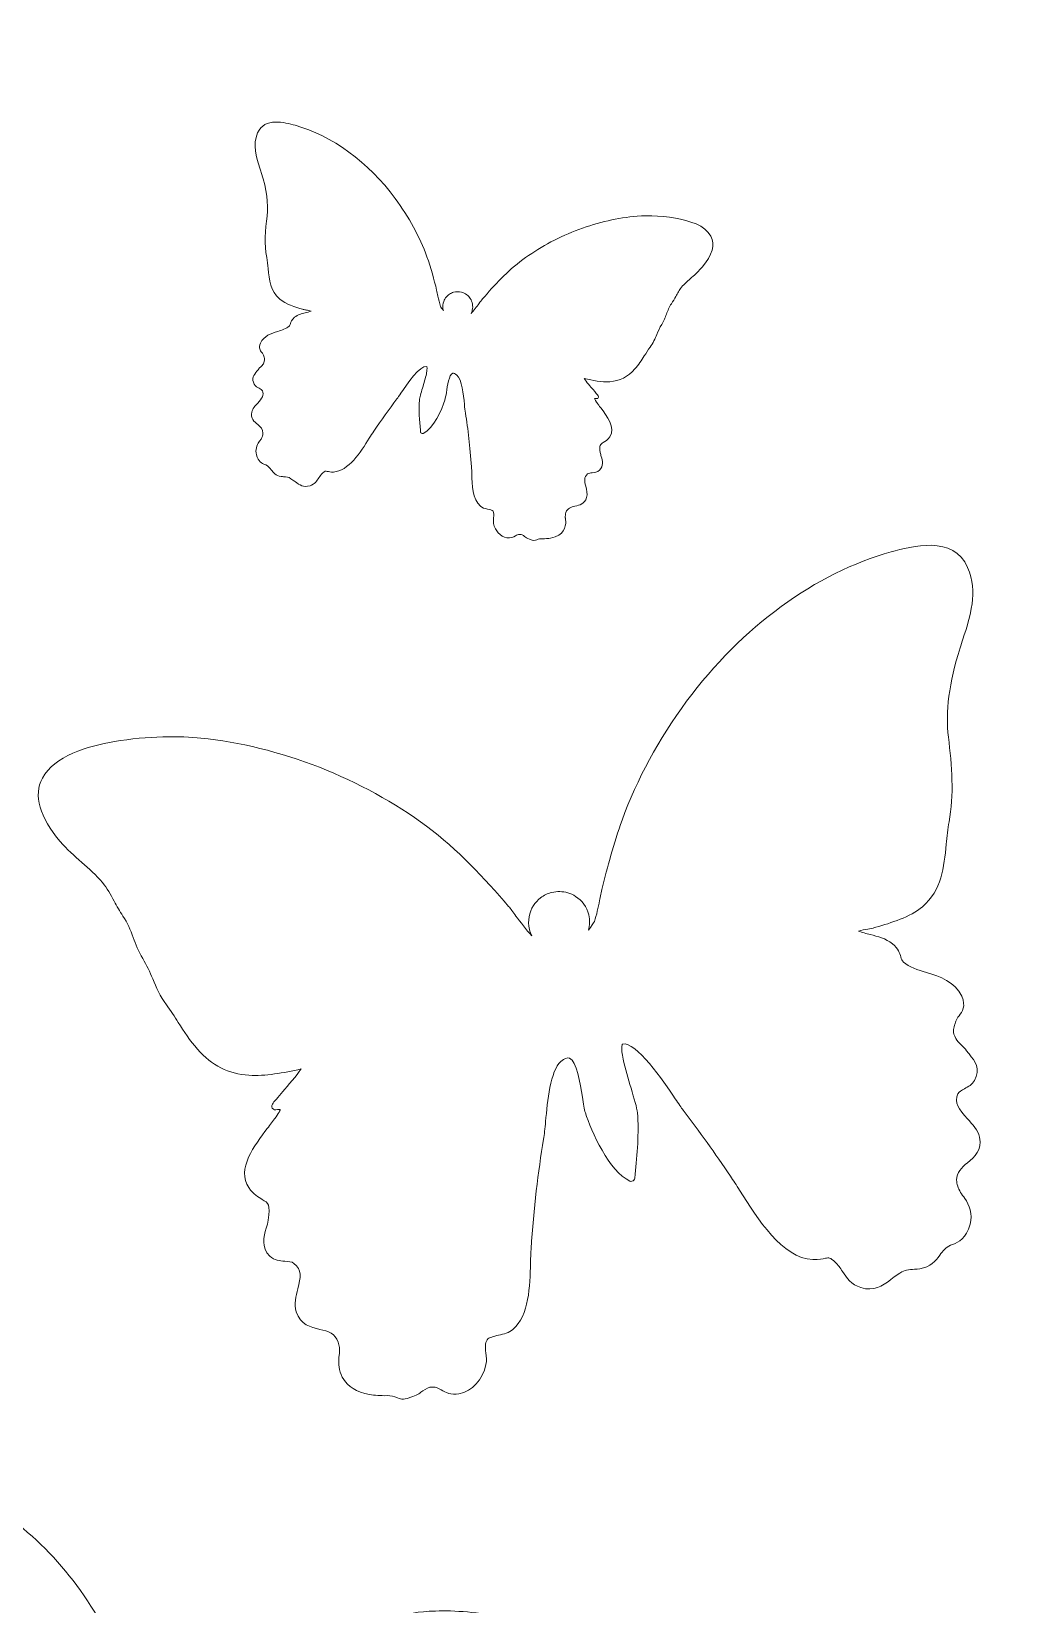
# Model space of a CAD drawing. Extents: x 245 to 764, y -945 to -55.
# Drawn here: x 641 to 697.1, y -666.3 to -576.2 of the extents above; entities that cross this region are included whole.
import ezdxf

# ---------------------------------------------------------------- set-up
doc = ezdxf.new("R2010")
doc.units = 0
doc.header["$MEASUREMENT"] = 0
doc.layers.add('Layer 1', color=7, linetype='Continuous', lineweight=0)

msp = doc.modelspace()

# ---------------------------------------------------------------- linework, layer by layer
at = {"layer": 'Layer 1'}
for points, knots in [([(632.82, -55.415), (632.82, -55.415), (373.36, -55.415), (373.36, -55.415), (373.36, -55.415), (244.72, -238.015), (244.72, -238.015), (244.72, -238.015), (244.72, -944.585), (244.72, -944.585), (244.72, -944.585), (764.28, -944.585), (764.28, -944.585), (764.28, -944.585), (764.28, -238.175), (764.28, -238.175), (764.28, -238.175), (632.82, -55.415), (632.82, -55.415)], [0, 0, 0, 0, 1, 1, 1, 2, 2, 2, 3, 3, 3, 4, 4, 4, 5, 5, 5, 6, 6, 6, 6]), ([(677.953, -586.882), (678.697, -587.01), (679.653, -587.292), (679.977, -587.909), (680.232, -588.395), (680.062, -588.994), (679.472, -589.69), (679.291, -589.904), (679.079, -590.091), (678.873, -590.272), (678.671, -590.451), (678.461, -590.635), (678.29, -590.84), (678.158, -590.997), (678.061, -591.175), (677.959, -591.364), (677.884, -591.501), (677.807, -591.644), (677.715, -591.778), (677.582, -591.971), (677.507, -592.169), (677.428, -592.379), (677.356, -592.572), (677.281, -592.77), (677.158, -592.969), (677.042, -593.157), (676.96, -593.351), (676.88, -593.539), (676.777, -593.78), (676.671, -594.03), (676.495, -594.268), (676.374, -594.431), (676.265, -594.601), (676.161, -594.764), (676, -595.015), (675.834, -595.274), (675.621, -595.516), (675.218, -595.974), (674.76, -596.206), (674.178, -596.245), (673.717, -596.276), (673.21, -596.178), (672.712, -596.069), (672.837, -596.251), (673.087, -596.54), (673.225, -596.7), (673.364, -596.861), (673.474, -596.989), (673.521, -597.058), (673.551, -597.103), (673.541, -597.165), (673.492, -597.198), (673.471, -597.212), (673.446, -597.216), (673.421, -597.212), (673.352, -597.2), (673.316, -597.202), (673.299, -597.205), (673.307, -597.254), (673.373, -597.358), (673.495, -597.517), (673.514, -597.542), (673.531, -597.564), (673.545, -597.582), (673.579, -597.629), (673.62, -597.683), (673.663, -597.739), (674.011, -598.196), (674.538, -598.885), (674.181, -599.399), (674.05, -599.589), (673.913, -599.668), (673.804, -599.731), (673.64, -599.826), (673.565, -599.869), (673.636, -600.308), (673.647, -600.381), (673.669, -600.456), (673.692, -600.534), (673.761, -600.774), (673.848, -601.071), (673.592, -601.32), (673.465, -601.444), (673.31, -601.453), (673.173, -601.461), (673.069, -601.468), (672.98, -601.473), (672.914, -601.525), (672.684, -601.704), (672.724, -601.911), (672.807, -602.235), (672.862, -602.445), (672.918, -602.663), (672.851, -602.879), (672.736, -603.248), (672.445, -603.316), (672.188, -603.377), (671.954, -603.432), (671.753, -603.479), (671.669, -603.737), (671.639, -603.831), (671.628, -603.931), (671.632, -604.036), (671.632, -604.036), (671.632, -604.037), (671.632, -604.037), (671.633, -604.042), (671.655, -604.126), (671.658, -604.247), (671.666, -604.543), (671.564, -605.063), (670.791, -605.201), (670.65, -605.226), (670.487, -605.239), (670.298, -605.235), (670.198, -605.233), (670.1, -605.253), (670.009, -605.294), (670.009, -605.294), (670.009, -605.294), (670.008, -605.294), (669.884, -605.35), (669.825, -605.354), (669.576, -605.26), (669.447, -605.211), (669.363, -605.151), (669.295, -605.103), (669.203, -605.038), (669.142, -604.995), (669.004, -604.992), (668.929, -604.991), (668.86, -605.029), (668.78, -605.073), (668.658, -605.142), (668.506, -605.226), (668.285, -605.183), (667.905, -605.109), (667.613, -604.794), (667.523, -604.361), (667.5, -604.254), (667.514, -604.142), (667.527, -604.034), (667.544, -603.893), (667.559, -603.76), (667.492, -603.668), (667.442, -603.6), (667.306, -603.569), (667.173, -603.538), (667.026, -603.504), (666.874, -603.469), (666.767, -603.376), (666.311, -602.98), (666.291, -602.166), (666.274, -601.512), (666.27, -601.369), (666.267, -601.234), (666.259, -601.118), (666.177, -599.968), (666.062, -598.96), (665.906, -598.038), (665.885, -597.911), (665.869, -597.741), (665.85, -597.544), (665.797, -596.977), (665.716, -596.119), (665.422, -595.863), (665.322, -595.776), (665.241, -595.743), (665.181, -595.765), (664.974, -595.841), (664.876, -596.478), (664.818, -596.859), (664.79, -597.043), (664.765, -597.202), (664.735, -597.301), (664.575, -597.812), (664.059, -598.953), (663.486, -599.213), (663.447, -599.231), (663.401, -599.222), (663.371, -599.189), (663.356, -599.172), (663.348, -599.151), (663.345, -599.129), (663.345, -599.129), (663.335, -599.023), (663.335, -599.023), (663.282, -598.475), (663.222, -597.854), (663.273, -597.301), (663.286, -597.158), (663.363, -596.902), (663.452, -596.606), (663.532, -596.341), (663.622, -596.04), (663.673, -595.796), (663.742, -595.463), (663.703, -595.387), (663.695, -595.375), (663.694, -595.375), (663.693, -595.374), (663.692, -595.374), (663.317, -595.271), (662.542, -596.415), (662.211, -596.904), (662.116, -597.044), (662.041, -597.156), (661.985, -597.229), (661.537, -597.818), (661.091, -598.44), (660.658, -599.078), (660.582, -599.19), (660.495, -599.328), (660.404, -599.473), (659.898, -600.277), (659.205, -601.376), (658.349, -601.417), (658.175, -601.425), (658.071, -601.399), (657.995, -601.381), (657.894, -601.356), (657.871, -601.35), (657.717, -601.492), (657.64, -601.562), (657.58, -601.653), (657.516, -601.748), (657.399, -601.923), (657.267, -602.122), (657.005, -602.203), (656.626, -602.321), (656.404, -602.156), (656.167, -601.982), (656.138, -601.96), (656.107, -601.937), (656.076, -601.915), (655.796, -601.715), (655.789, -601.714), (655.603, -601.699), (655.538, -601.694), (655.457, -601.688), (655.343, -601.672), (655.04, -601.632), (654.905, -601.453), (654.786, -601.294), (654.699, -601.178), (654.62, -601.074), (654.482, -601.014), (654.482, -601.014), (654.482, -601.014), (654.482, -601.014), (654.462, -601.005), (654.441, -600.997), (654.417, -600.99), (654.417, -600.99), (654.417, -600.99), (654.417, -600.99), (654.257, -600.929), (654.046, -600.819), (653.932, -600.428), (653.851, -600.151), (653.973, -599.874), (654.078, -599.702), (654.127, -599.645), (654.167, -599.588), (654.201, -599.531), (654.201, -599.531), (654.201, -599.531), (654.201, -599.531), (654.269, -599.415), (654.307, -599.299), (654.311, -599.186), (654.32, -598.965), (654.175, -598.843), (654.007, -598.701), (653.81, -598.535), (653.587, -598.348), (653.67, -597.983), (653.713, -597.79), (653.862, -597.626), (654.006, -597.469), (654.254, -597.196), (654.396, -597.013), (654.274, -596.762), (654.247, -596.708), (654.17, -596.667), (654.089, -596.622), (653.988, -596.568), (653.874, -596.507), (653.813, -596.395), (653.63, -596.063), (653.798, -595.853), (653.959, -595.649), (653.982, -595.619), (654.007, -595.589), (654.031, -595.557), (654.073, -595.501), (654.124, -595.452), (654.172, -595.404), (654.237, -595.341), (654.298, -595.282), (654.334, -595.214), (654.433, -595.031), (654.408, -594.956), (654.369, -594.844), (654.357, -594.809), (654.344, -594.771), (654.334, -594.729), (654.32, -594.672), (654.285, -594.628), (654.244, -594.575), (654.154, -594.461), (654.041, -594.318), (654.17, -594.031), (654.359, -593.612), (654.781, -593.481), (655.154, -593.366), (655.406, -593.288), (655.644, -593.215), (655.804, -593.068), (655.848, -593.028), (655.86, -592.985), (655.879, -592.921), (655.909, -592.821), (655.947, -592.695), (656.115, -592.558), (656.304, -592.405), (656.524, -592.35), (656.737, -592.297), (656.852, -592.269), (656.962, -592.242), (657.064, -592.2), (656.985, -592.176), (656.888, -592.158), (656.808, -592.144), (656.735, -592.132), (656.667, -592.12), (656.613, -592.104), (656.613, -592.104), (656.58, -592.094), (656.58, -592.094), (656.152, -591.969), (655.62, -591.813), (655.27, -591.517), (654.728, -591.06), (654.665, -590.402), (654.604, -589.766), (654.583, -589.544), (654.563, -589.335), (654.524, -589.135), (654.378, -588.391), (654.447, -587.554), (654.543, -586.76), (654.629, -586.044), (654.525, -585.248), (654.216, -584.257), (654.19, -584.175), (654.163, -584.09), (654.136, -584.009), (653.926, -583.363), (653.708, -582.695), (654.003, -582), (654.393, -581.079), (655.579, -581.405), (656.15, -581.562), (658.259, -582.141), (660.352, -583.669), (661.891, -585.754), (662.676, -586.818), (663.285, -587.938), (663.702, -589.086), (663.94, -589.741), (664.118, -590.418), (664.26, -590.995), (664.289, -591.109), (664.312, -591.228), (664.335, -591.344), (664.374, -591.542), (664.415, -591.747), (664.48, -591.93), (664.501, -591.968), (664.574, -592.076), (664.647, -592.176), (664.608, -592.039), (664.604, -591.891), (664.641, -591.742), (664.695, -591.522), (664.83, -591.342), (665.007, -591.228), (665.076, -591.184), (665.151, -591.149), (665.23, -591.126), (665.37, -591.085), (665.523, -591.079), (665.676, -591.116), (665.794, -591.146), (665.9, -591.198), (665.991, -591.268), (666.07, -591.328), (666.137, -591.401), (666.19, -591.484), (666.313, -591.674), (666.36, -591.913), (666.302, -592.151), (666.286, -592.216), (666.263, -592.277), (666.234, -592.334), (666.399, -592.166), (666.562, -591.943), (666.682, -591.778), (666.762, -591.668), (666.831, -591.574), (666.89, -591.506), (667.567, -590.722), (668.314, -589.906), (669.194, -589.254), (670.077, -588.6), (671.117, -588.03), (672.201, -587.605), (673.297, -587.177), (674.447, -586.892), (675.529, -586.784), (676.07, -586.73), (677.03, -586.723), (677.953, -586.882)], [0, 0, 0, 0, 1, 1, 1, 2, 2, 2, 3, 3, 3, 4, 4, 4, 5, 5, 5, 6, 6, 6, 7, 7, 7, 8, 8, 8, 9, 9, 9, 10, 10, 10, 11, 11, 11, 12, 12, 12, 13, 13, 13, 14, 14, 14, 15, 15, 15, 16, 16, 16, 17, 17, 17, 18, 18, 18, 19, 19, 19, 20, 20, 20, 21, 21, 21, 22, 22, 22, 23, 23, 23, 24, 24, 24, 25, 25, 25, 26, 26, 26, 27, 27, 27, 28, 28, 28, 29, 29, 29, 30, 30, 30, 31, 31, 31, 32, 32, 32, 33, 33, 33, 34, 34, 34, 35, 35, 35, 36, 36, 36, 37, 37, 37, 38, 38, 38, 39, 39, 39, 40, 40, 40, 41, 41, 41, 42, 42, 42, 43, 43, 43, 44, 44, 44, 45, 45, 45, 46, 46, 46, 47, 47, 47, 48, 48, 48, 49, 49, 49, 50, 50, 50, 51, 51, 51, 52, 52, 52, 53, 53, 53, 54, 54, 54, 55, 55, 55, 56, 56, 56, 57, 57, 57, 58, 58, 58, 59, 59, 59, 60, 60, 60, 61, 61, 61, 62, 62, 62, 63, 63, 63, 64, 64, 64, 65, 65, 65, 66, 66, 66, 67, 67, 67, 68, 68, 68, 69, 69, 69, 70, 70, 70, 71, 71, 71, 72, 72, 72, 73, 73, 73, 74, 74, 74, 75, 75, 75, 76, 76, 76, 77, 77, 77, 78, 78, 78, 79, 79, 79, 80, 80, 80, 81, 81, 81, 82, 82, 82, 83, 83, 83, 84, 84, 84, 85, 85, 85, 86, 86, 86, 87, 87, 87, 88, 88, 88, 89, 89, 89, 90, 90, 90, 91, 91, 91, 92, 92, 92, 93, 93, 93, 94, 94, 94, 95, 95, 95, 96, 96, 96, 97, 97, 97, 98, 98, 98, 99, 99, 99, 100, 100, 100, 101, 101, 101, 102, 102, 102, 103, 103, 103, 104, 104, 104, 105, 105, 105, 106, 106, 106, 107, 107, 107, 108, 108, 108, 109, 109, 109, 110, 110, 110, 111, 111, 111, 112, 112, 112, 113, 113, 113, 114, 114, 114, 115, 115, 115, 116, 116, 116, 117, 117, 117, 118, 118, 118, 119, 119, 119, 120, 120, 120, 121, 121, 121, 122, 122, 122, 123, 123, 123, 124, 124, 124, 125, 125, 125, 126, 126, 126, 127, 127, 127, 128, 128, 128, 129, 129, 129, 130, 130, 130, 131, 131, 131, 132, 132, 132, 133, 133, 133, 134, 134, 134, 135, 135, 135, 136, 136, 136, 137, 137, 137, 138, 138, 138, 139, 139, 139, 140, 140, 140, 141, 141, 141, 141]), ([(690.304, -605.992), (691.468, -605.672), (693.89, -605.008), (694.686, -606.887), (695.287, -608.305), (694.843, -609.669), (694.414, -610.987), (694.36, -611.154), (694.303, -611.325), (694.251, -611.493), (693.62, -613.517), (693.407, -615.141), (693.584, -616.602), (693.779, -618.223), (693.919, -619.932), (693.621, -621.45), (693.541, -621.859), (693.501, -622.285), (693.457, -622.737), (693.333, -624.036), (693.205, -625.38), (692.099, -626.313), (691.384, -626.916), (690.298, -627.234), (689.426, -627.49), (689.426, -627.49), (689.357, -627.51), (689.357, -627.51), (689.247, -627.542), (689.108, -627.567), (688.96, -627.593), (688.797, -627.622), (688.599, -627.656), (688.437, -627.706), (688.645, -627.791), (688.87, -627.847), (689.104, -627.905), (689.539, -628.013), (689.988, -628.124), (690.374, -628.437), (690.718, -628.717), (690.794, -628.973), (690.856, -629.178), (690.895, -629.309), (690.92, -629.396), (691.01, -629.478), (691.336, -629.778), (691.822, -629.928), (692.336, -630.087), (693.097, -630.321), (693.959, -630.588), (694.344, -631.443), (694.607, -632.029), (694.378, -632.321), (694.193, -632.555), (694.11, -632.661), (694.039, -632.752), (694.01, -632.867), (693.989, -632.955), (693.963, -633.033), (693.939, -633.102), (693.859, -633.332), (693.807, -633.484), (694.009, -633.859), (694.083, -633.997), (694.208, -634.118), (694.34, -634.247), (694.439, -634.344), (694.542, -634.444), (694.627, -634.557), (694.678, -634.623), (694.728, -634.686), (694.775, -634.746), (695.104, -635.162), (695.446, -635.591), (695.073, -636.269), (694.948, -636.497), (694.715, -636.622), (694.51, -636.733), (694.344, -636.823), (694.187, -636.907), (694.133, -637.018), (693.882, -637.53), (694.172, -637.904), (694.678, -638.46), (694.972, -638.783), (695.276, -639.116), (695.366, -639.511), (695.534, -640.254), (695.078, -640.638), (694.677, -640.977), (694.335, -641.265), (694.039, -641.514), (694.057, -641.965), (694.065, -642.197), (694.141, -642.432), (694.281, -642.67), (694.281, -642.67), (694.281, -642.67), (694.282, -642.67), (694.349, -642.786), (694.433, -642.903), (694.532, -643.019), (694.746, -643.369), (694.996, -643.935), (694.83, -644.5), (694.597, -645.298), (694.167, -645.524), (693.841, -645.648), (693.84, -645.648), (693.84, -645.648), (693.839, -645.648), (693.792, -645.662), (693.748, -645.678), (693.707, -645.696), (693.707, -645.696), (693.707, -645.696), (693.707, -645.696), (693.426, -645.82), (693.265, -646.032), (693.087, -646.268), (692.843, -646.592), (692.567, -646.959), (691.949, -647.041), (691.717, -647.072), (691.552, -647.085), (691.42, -647.095), (691.04, -647.126), (691.026, -647.127), (690.455, -647.535), (690.39, -647.582), (690.328, -647.628), (690.268, -647.672), (689.785, -648.028), (689.331, -648.364), (688.557, -648.123), (688.024, -647.958), (687.753, -647.553), (687.515, -647.196), (687.385, -647), (687.262, -646.817), (687.105, -646.672), (686.791, -646.383), (686.742, -646.395), (686.537, -646.446), (686.382, -646.483), (686.17, -646.535), (685.815, -646.519), (684.066, -646.437), (682.653, -644.192), (681.621, -642.552), (681.433, -642.255), (681.257, -641.975), (681.101, -641.744), (680.218, -640.444), (679.306, -639.174), (678.392, -637.971), (678.279, -637.822), (678.125, -637.594), (677.932, -637.308), (677.255, -636.309), (675.674, -633.974), (674.908, -634.184), (674.906, -634.185), (674.905, -634.187), (674.903, -634.188), (674.886, -634.212), (674.807, -634.366), (674.948, -635.047), (675.051, -635.545), (675.235, -636.158), (675.398, -636.699), (675.58, -637.304), (675.737, -637.826), (675.764, -638.117), (675.868, -639.247), (675.745, -640.514), (675.637, -641.633), (675.637, -641.633), (675.616, -641.849), (675.616, -641.849), (675.612, -641.895), (675.595, -641.938), (675.564, -641.972), (675.503, -642.04), (675.407, -642.058), (675.329, -642.021), (674.16, -641.49), (673.107, -639.162), (672.781, -638.118), (672.718, -637.915), (672.667, -637.591), (672.61, -637.215), (672.492, -636.438), (672.293, -635.139), (671.869, -634.983), (671.746, -634.938), (671.581, -635.005), (671.377, -635.182), (670.777, -635.705), (670.612, -637.456), (670.504, -638.615), (670.465, -639.017), (670.433, -639.364), (670.389, -639.622), (670.071, -641.505), (669.836, -643.562), (669.67, -645.91), (669.653, -646.145), (669.646, -646.421), (669.639, -646.713), (669.604, -648.048), (669.562, -649.71), (668.633, -650.518), (668.414, -650.708), (668.103, -650.779), (667.803, -650.849), (667.533, -650.912), (667.254, -650.976), (667.153, -651.114), (667.015, -651.303), (667.047, -651.574), (667.082, -651.86), (667.107, -652.081), (667.135, -652.31), (667.089, -652.529), (666.905, -653.413), (666.309, -654.056), (665.533, -654.206), (665.082, -654.294), (664.772, -654.122), (664.523, -653.983), (664.36, -653.892), (664.22, -653.814), (664.065, -653.817), (663.784, -653.822), (663.66, -653.909), (663.472, -654.043), (663.333, -654.141), (663.161, -654.263), (662.899, -654.363), (662.39, -654.556), (662.27, -654.548), (662.017, -654.433), (662.015, -654.433), (662.015, -654.433), (662.014, -654.432), (661.829, -654.348), (661.628, -654.308), (661.426, -654.312), (661.04, -654.32), (660.707, -654.294), (660.419, -654.243), (658.841, -653.961), (658.633, -652.901), (658.649, -652.296), (658.656, -652.049), (658.699, -651.878), (658.703, -651.867), (658.703, -651.867), (658.702, -651.866), (658.702, -651.866), (658.711, -651.652), (658.687, -651.447), (658.626, -651.256), (658.456, -650.729), (658.044, -650.632), (657.567, -650.519), (657.043, -650.396), (656.449, -650.256), (656.214, -649.503), (656.077, -649.063), (656.192, -648.619), (656.303, -648.189), (656.474, -647.529), (656.554, -647.105), (656.085, -646.739), (655.951, -646.635), (655.768, -646.624), (655.556, -646.61), (655.277, -646.593), (654.96, -646.574), (654.701, -646.322), (654.179, -645.814), (654.356, -645.207), (654.497, -644.718), (654.544, -644.557), (654.588, -644.404), (654.612, -644.257), (654.756, -643.36), (654.603, -643.272), (654.27, -643.078), (654.046, -642.949), (653.767, -642.788), (653.499, -642.4), (652.771, -641.352), (653.846, -639.944), (654.557, -639.012), (654.645, -638.898), (654.728, -638.788), (654.798, -638.692), (654.826, -638.655), (654.861, -638.609), (654.9, -638.559), (655.148, -638.235), (655.283, -638.021), (655.299, -637.923), (655.265, -637.916), (655.191, -637.912), (655.05, -637.936), (655, -637.944), (654.948, -637.936), (654.906, -637.908), (654.806, -637.841), (654.785, -637.713), (654.847, -637.623), (654.941, -637.48), (655.166, -637.221), (655.45, -636.892), (655.733, -636.565), (656.242, -635.974), (656.498, -635.604), (655.48, -635.827), (654.446, -636.026), (653.505, -635.962), (652.318, -635.883), (651.382, -635.41), (650.56, -634.475), (650.125, -633.98), (649.786, -633.452), (649.458, -632.94), (649.245, -632.607), (649.023, -632.261), (648.776, -631.928), (648.416, -631.441), (648.2, -630.932), (647.99, -630.439), (647.827, -630.056), (647.659, -629.66), (647.423, -629.277), (647.171, -628.87), (647.019, -628.465), (646.871, -628.073), (646.71, -627.644), (646.558, -627.239), (646.287, -626.845), (646.098, -626.571), (645.94, -626.281), (645.788, -626), (645.578, -625.615), (645.382, -625.25), (645.113, -624.93), (644.762, -624.512), (644.334, -624.136), (643.922, -623.772), (643.503, -623.402), (643.069, -623.021), (642.699, -622.584), (641.494, -621.163), (641.148, -619.94), (641.669, -618.949), (642.331, -617.688), (644.281, -617.113), (645.799, -616.852), (647.683, -616.528), (649.643, -616.542), (650.747, -616.652), (652.955, -616.873), (655.304, -617.453), (657.54, -618.328), (659.752, -619.195), (661.875, -620.359), (663.678, -621.693), (665.475, -623.025), (667, -624.69), (668.382, -626.29), (668.501, -626.428), (668.642, -626.621), (668.805, -626.845), (669.051, -627.181), (669.384, -627.638), (669.72, -627.979), (669.66, -627.863), (669.614, -627.739), (669.582, -627.607), (669.462, -627.121), (669.559, -626.634), (669.81, -626.244), (669.918, -626.076), (670.054, -625.927), (670.215, -625.803), (670.401, -625.661), (670.618, -625.554), (670.86, -625.495), (671.171, -625.418), (671.483, -625.43), (671.77, -625.515), (671.931, -625.562), (672.084, -625.632), (672.224, -625.723), (672.585, -625.956), (672.861, -626.322), (672.972, -626.772), (673.047, -627.075), (673.038, -627.377), (672.959, -627.657), (673.109, -627.452), (673.257, -627.232), (673.3, -627.155), (673.433, -626.781), (673.516, -626.363), (673.596, -625.959), (673.642, -625.723), (673.69, -625.479), (673.748, -625.246), (674.039, -624.07), (674.401, -622.687), (674.887, -621.35), (675.738, -619.008), (676.982, -616.72), (678.584, -614.549), (681.726, -610.294), (685.997, -607.176), (690.304, -605.992)], [0, 0, 0, 0, 1, 1, 1, 2, 2, 2, 3, 3, 3, 4, 4, 4, 5, 5, 5, 6, 6, 6, 7, 7, 7, 8, 8, 8, 9, 9, 9, 10, 10, 10, 11, 11, 11, 12, 12, 12, 13, 13, 13, 14, 14, 14, 15, 15, 15, 16, 16, 16, 17, 17, 17, 18, 18, 18, 19, 19, 19, 20, 20, 20, 21, 21, 21, 22, 22, 22, 23, 23, 23, 24, 24, 24, 25, 25, 25, 26, 26, 26, 27, 27, 27, 28, 28, 28, 29, 29, 29, 30, 30, 30, 31, 31, 31, 32, 32, 32, 33, 33, 33, 34, 34, 34, 35, 35, 35, 36, 36, 36, 37, 37, 37, 38, 38, 38, 39, 39, 39, 40, 40, 40, 41, 41, 41, 42, 42, 42, 43, 43, 43, 44, 44, 44, 45, 45, 45, 46, 46, 46, 47, 47, 47, 48, 48, 48, 49, 49, 49, 50, 50, 50, 51, 51, 51, 52, 52, 52, 53, 53, 53, 54, 54, 54, 55, 55, 55, 56, 56, 56, 57, 57, 57, 58, 58, 58, 59, 59, 59, 60, 60, 60, 61, 61, 61, 62, 62, 62, 63, 63, 63, 64, 64, 64, 65, 65, 65, 66, 66, 66, 67, 67, 67, 68, 68, 68, 69, 69, 69, 70, 70, 70, 71, 71, 71, 72, 72, 72, 73, 73, 73, 74, 74, 74, 75, 75, 75, 76, 76, 76, 77, 77, 77, 78, 78, 78, 79, 79, 79, 80, 80, 80, 81, 81, 81, 82, 82, 82, 83, 83, 83, 84, 84, 84, 85, 85, 85, 86, 86, 86, 87, 87, 87, 88, 88, 88, 89, 89, 89, 90, 90, 90, 91, 91, 91, 92, 92, 92, 93, 93, 93, 94, 94, 94, 95, 95, 95, 96, 96, 96, 97, 97, 97, 98, 98, 98, 99, 99, 99, 100, 100, 100, 101, 101, 101, 102, 102, 102, 103, 103, 103, 104, 104, 104, 105, 105, 105, 106, 106, 106, 107, 107, 107, 108, 108, 108, 109, 109, 109, 110, 110, 110, 111, 111, 111, 112, 112, 112, 113, 113, 113, 114, 114, 114, 115, 115, 115, 116, 116, 116, 117, 117, 117, 118, 118, 118, 119, 119, 119, 120, 120, 120, 121, 121, 121, 122, 122, 122, 123, 123, 123, 124, 124, 124, 125, 125, 125, 126, 126, 126, 127, 127, 127, 128, 128, 128, 129, 129, 129, 130, 130, 130, 131, 131, 131, 132, 132, 132, 133, 133, 133, 134, 134, 134, 135, 135, 135, 136, 136, 136, 137, 137, 137, 138, 138, 138, 139, 139, 139, 140, 140, 140, 141, 141, 141, 141]), ([(660.152, -681.13), (660.354, -681.365), (660.514, -681.55), (660.582, -681.652), (660.625, -681.716), (660.611, -681.808), (660.539, -681.855), (660.509, -681.875), (660.472, -681.881), (660.437, -681.875), (660.336, -681.858), (660.283, -681.861), (660.259, -681.866), (660.27, -681.936), (660.367, -682.089), (660.544, -682.319), (660.572, -682.355), (660.597, -682.388), (660.617, -682.415), (660.666, -682.483), (660.726, -682.561), (660.789, -682.643), (661.296, -683.308), (662.063, -684.312), (661.544, -685.06), (661.352, -685.337), (661.154, -685.452), (660.994, -685.544), (660.756, -685.682), (660.647, -685.745), (660.749, -686.385), (660.766, -686.49), (660.798, -686.599), (660.831, -686.714), (660.932, -687.063), (661.058, -687.496), (660.686, -687.859), (660.501, -688.039), (660.275, -688.052), (660.076, -688.064), (659.925, -688.074), (659.794, -688.082), (659.698, -688.156), (659.363, -688.417), (659.421, -688.72), (659.543, -689.191), (659.622, -689.498), (659.704, -689.815), (659.606, -690.129), (659.438, -690.666), (659.015, -690.766), (658.641, -690.854), (658.301, -690.934), (658.007, -691.003), (657.885, -691.379), (657.841, -691.515), (657.825, -691.662), (657.831, -691.815), (657.831, -691.815), (657.831, -691.815), (657.831, -691.815), (657.833, -691.823), (657.864, -691.945), (657.869, -692.122), (657.88, -692.553), (657.732, -693.31), (656.606, -693.51), (656.4, -693.547), (656.163, -693.565), (655.887, -693.56), (655.743, -693.557), (655.599, -693.586), (655.467, -693.646), (655.467, -693.646), (655.467, -693.647), (655.466, -693.646), (655.285, -693.729), (655.2, -693.734), (654.836, -693.596), (654.649, -693.525), (654.526, -693.438), (654.427, -693.368), (654.293, -693.273), (654.205, -693.21), (654.004, -693.207), (653.894, -693.205), (653.794, -693.26), (653.677, -693.325), (653.5, -693.424), (653.278, -693.547), (652.957, -693.484), (652.403, -693.377), (651.978, -692.919), (651.846, -692.287), (651.814, -692.131), (651.833, -691.968), (651.852, -691.811), (651.876, -691.606), (651.899, -691.413), (651.801, -691.278), (651.729, -691.18), (651.53, -691.134), (651.337, -691.089), (651.123, -691.039), (650.901, -690.988), (650.745, -690.853), (650.082, -690.276), (650.052, -689.091), (650.027, -688.138), (650.022, -687.929), (650.017, -687.733), (650.005, -687.565), (649.887, -685.889), (649.719, -684.422), (649.492, -683.078), (649.46, -682.894), (649.437, -682.646), (649.41, -682.36), (649.332, -681.532), (649.215, -680.283), (648.787, -679.91), (648.642, -679.784), (648.523, -679.736), (648.436, -679.768), (648.134, -679.879), (647.992, -680.807), (647.907, -681.361), (647.866, -681.629), (647.83, -681.86), (647.785, -682.005), (647.552, -682.75), (646.801, -684.411), (645.967, -684.79), (645.911, -684.816), (645.843, -684.803), (645.799, -684.755), (645.778, -684.731), (645.765, -684.7), (645.762, -684.667), (645.762, -684.667), (645.747, -684.513), (645.747, -684.513), (645.67, -683.715), (645.582, -682.81), (645.656, -682.005), (645.676, -681.797), (645.788, -681.424), (645.918, -680.992), (646.034, -680.606), (646.165, -680.169), (646.239, -679.814), (646.34, -679.328), (646.283, -679.218), (646.271, -679.2), (646.27, -679.2), (646.269, -679.199), (646.267, -679.198), (645.721, -679.048), (644.593, -680.714), (644.11, -681.427), (643.972, -681.631), (643.862, -681.793), (643.781, -681.9), (643.129, -682.759), (642.479, -683.665), (641.849, -684.593), (641.737, -684.757), (641.611, -684.957), (641.478, -685.169), (640.741, -686.339), (639.732, -687.941), (638.485, -687.999), (638.232, -688.011), (638.081, -687.974), (637.97, -687.947), (637.823, -687.911), (637.788, -687.903), (637.564, -688.109), (637.452, -688.212), (637.365, -688.343), (637.272, -688.482), (637.102, -688.737), (636.909, -689.026), (636.528, -689.144), (635.976, -689.316), (635.652, -689.076), (635.308, -688.822), (635.265, -688.791), (635.22, -688.758), (635.174, -688.725), (634.767, -688.433), (634.757, -688.432), (634.485, -688.41), (634.391, -688.403), (634.274, -688.394), (634.108, -688.372), (633.667, -688.313), (633.47, -688.052), (633.296, -687.82), (633.169, -687.652), (633.055, -687.5), (632.854, -687.412), (632.854, -687.412), (632.854, -687.412), (632.853, -687.412), (632.825, -687.399), (632.793, -687.388), (632.759, -687.378), (632.759, -687.378), (632.759, -687.378), (632.758, -687.378), (632.526, -687.29), (632.219, -687.128), (632.052, -686.559), (631.934, -686.156), (632.112, -685.752), (632.265, -685.502), (632.336, -685.419), (632.395, -685.336), (632.444, -685.253), (632.444, -685.253), (632.444, -685.253), (632.444, -685.253), (632.544, -685.083), (632.598, -684.916), (632.604, -684.75), (632.617, -684.428), (632.406, -684.251), (632.161, -684.045), (631.875, -683.803), (631.55, -683.529), (631.67, -682.999), (631.734, -682.717), (631.951, -682.479), (632.161, -682.249), (632.522, -681.852), (632.729, -681.585), (632.55, -681.22), (632.511, -681.141), (632.399, -681.081), (632.28, -681.017), (632.134, -680.938), (631.968, -680.848), (631.879, -680.686), (631.613, -680.202), (631.856, -679.896), (632.092, -679.599), (632.125, -679.556), (632.161, -679.511), (632.197, -679.464), (632.258, -679.384), (632.331, -679.312), (632.402, -679.243), (632.496, -679.151), (632.585, -679.064), (632.638, -678.966), (632.783, -678.698), (632.745, -678.59), (632.688, -678.426), (632.671, -678.376), (632.652, -678.321), (632.637, -678.258), (632.617, -678.177), (632.566, -678.111), (632.507, -678.036), (632.375, -677.869), (632.211, -677.66), (632.399, -677.242), (632.674, -676.632), (633.289, -676.441), (633.832, -676.274), (634.199, -676.161), (634.545, -676.054), (634.778, -675.84), (634.842, -675.782), (634.86, -675.72), (634.888, -675.626), (634.932, -675.48), (634.986, -675.297), (635.232, -675.097), (635.507, -674.874), (635.828, -674.794), (636.138, -674.717), (636.305, -674.676), (636.466, -674.636), (636.614, -674.576), (636.499, -674.54), (636.357, -674.515), (636.24, -674.495), (636.135, -674.477), (636.036, -674.459), (635.958, -674.436), (635.958, -674.436), (635.909, -674.421), (635.909, -674.421), (635.286, -674.239), (634.511, -674.012), (634.001, -673.582), (633.212, -672.916), (633.12, -671.957), (633.032, -671.03), (633.001, -670.708), (632.972, -670.403), (632.915, -670.112), (632.702, -669.029), (632.802, -667.809), (632.942, -666.652), (633.068, -665.61), (632.916, -664.451), (632.465, -663.007), (632.428, -662.887), (632.388, -662.765), (632.35, -662.646), (632.043, -661.706), (631.726, -660.732), (632.155, -659.72), (632.723, -658.38), (634.451, -658.854), (635.282, -659.082), (638.355, -659.926), (641.403, -662.152), (643.644, -665.188), (644.788, -666.737), (645.675, -668.369), (646.282, -670.04), (646.629, -670.994), (646.887, -671.981), (647.095, -672.821), (647.136, -672.987), (647.171, -673.16), (647.204, -673.329), (647.261, -673.618), (647.32, -673.916), (647.415, -674.183), (647.445, -674.238), (647.551, -674.395), (647.658, -674.541), (647.602, -674.341), (647.595, -674.125), (647.649, -673.91), (647.728, -673.588), (647.925, -673.327), (648.183, -673.161), (648.283, -673.096), (648.392, -673.046), (648.507, -673.012), (648.711, -672.952), (648.934, -672.943), (649.156, -672.998), (649.328, -673.04), (649.483, -673.117), (649.616, -673.218), (649.731, -673.306), (649.828, -673.413), (649.905, -673.532), (650.084, -673.81), (650.153, -674.159), (650.068, -674.505), (650.045, -674.599), (650.012, -674.688), (649.969, -674.771), (650.209, -674.527), (650.447, -674.201), (650.622, -673.961), (650.738, -673.802), (650.839, -673.664), (650.924, -673.565), (651.91, -672.424), (652.999, -671.235), (654.281, -670.285), (655.567, -669.333), (657.082, -668.503), (658.66, -667.884), (660.256, -667.26), (661.932, -666.846), (663.507, -666.688), (664.295, -666.61), (665.693, -666.6), (667.037, -666.831), (668.121, -667.017), (669.512, -667.428), (669.985, -668.327), (670.356, -669.034), (670.109, -669.907), (669.25, -670.921), (668.986, -671.232), (668.676, -671.505), (668.377, -671.768), (668.083, -672.028), (667.778, -672.297), (667.528, -672.595), (667.335, -672.823), (667.195, -673.083), (667.046, -673.358), (666.937, -673.559), (666.825, -673.766), (666.69, -673.961), (666.497, -674.242), (666.388, -674.531), (666.272, -674.837), (666.167, -675.117), (666.058, -675.406), (665.879, -675.697), (665.711, -675.97), (665.591, -676.252), (665.474, -676.526), (665.324, -676.877), (665.17, -677.241), (664.913, -677.588), (664.737, -677.826), (664.579, -678.073), (664.426, -678.31), (664.193, -678.675), (663.951, -679.053), (663.64, -679.405), (663.054, -680.073), (662.386, -680.41), (661.539, -680.467), (660.868, -680.512), (660.13, -680.37), (659.403, -680.211), (659.586, -680.475), (659.95, -680.897), (660.152, -681.13)], [0, 0, 0, 0, 1, 1, 1, 2, 2, 2, 3, 3, 3, 4, 4, 4, 5, 5, 5, 6, 6, 6, 7, 7, 7, 8, 8, 8, 9, 9, 9, 10, 10, 10, 11, 11, 11, 12, 12, 12, 13, 13, 13, 14, 14, 14, 15, 15, 15, 16, 16, 16, 17, 17, 17, 18, 18, 18, 19, 19, 19, 20, 20, 20, 21, 21, 21, 22, 22, 22, 23, 23, 23, 24, 24, 24, 25, 25, 25, 26, 26, 26, 27, 27, 27, 28, 28, 28, 29, 29, 29, 30, 30, 30, 31, 31, 31, 32, 32, 32, 33, 33, 33, 34, 34, 34, 35, 35, 35, 36, 36, 36, 37, 37, 37, 38, 38, 38, 39, 39, 39, 40, 40, 40, 41, 41, 41, 42, 42, 42, 43, 43, 43, 44, 44, 44, 45, 45, 45, 46, 46, 46, 47, 47, 47, 48, 48, 48, 49, 49, 49, 50, 50, 50, 51, 51, 51, 52, 52, 52, 53, 53, 53, 54, 54, 54, 55, 55, 55, 56, 56, 56, 57, 57, 57, 58, 58, 58, 59, 59, 59, 60, 60, 60, 61, 61, 61, 62, 62, 62, 63, 63, 63, 64, 64, 64, 65, 65, 65, 66, 66, 66, 67, 67, 67, 68, 68, 68, 69, 69, 69, 70, 70, 70, 71, 71, 71, 72, 72, 72, 73, 73, 73, 74, 74, 74, 75, 75, 75, 76, 76, 76, 77, 77, 77, 78, 78, 78, 79, 79, 79, 80, 80, 80, 81, 81, 81, 82, 82, 82, 83, 83, 83, 84, 84, 84, 85, 85, 85, 86, 86, 86, 87, 87, 87, 88, 88, 88, 89, 89, 89, 90, 90, 90, 91, 91, 91, 92, 92, 92, 93, 93, 93, 94, 94, 94, 95, 95, 95, 96, 96, 96, 97, 97, 97, 98, 98, 98, 99, 99, 99, 100, 100, 100, 101, 101, 101, 102, 102, 102, 103, 103, 103, 104, 104, 104, 105, 105, 105, 106, 106, 106, 107, 107, 107, 108, 108, 108, 109, 109, 109, 110, 110, 110, 111, 111, 111, 112, 112, 112, 113, 113, 113, 114, 114, 114, 115, 115, 115, 116, 116, 116, 117, 117, 117, 118, 118, 118, 119, 119, 119, 120, 120, 120, 121, 121, 121, 122, 122, 122, 123, 123, 123, 124, 124, 124, 125, 125, 125, 126, 126, 126, 127, 127, 127, 128, 128, 128, 129, 129, 129, 130, 130, 130, 131, 131, 131, 132, 132, 132, 133, 133, 133, 134, 134, 134, 135, 135, 135, 136, 136, 136, 137, 137, 137, 138, 138, 138, 139, 139, 139, 140, 140, 140, 141, 141, 141, 141])]:
    msp.add_open_spline(points, degree=3, knots=knots, dxfattribs=at)

doc.saveas('drawing.dxf')
